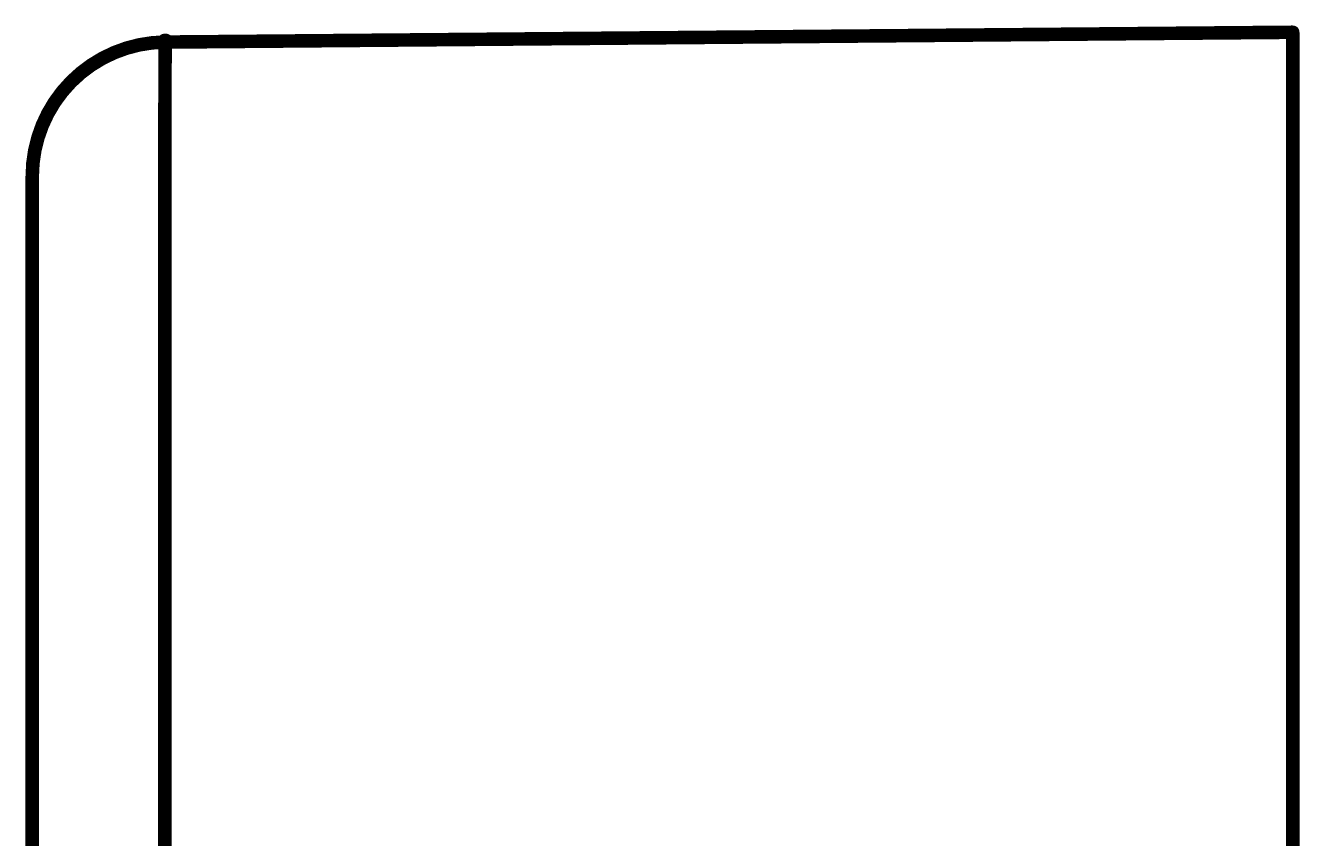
# Model space of a CAD drawing. Extents: x -4.2 to 14.8, y -3.5 to 8.8.
# Drawn here: x 7.0409 to 7.411, y 4.1437 to 4.3798 of the extents above; entities that cross this region are included whole.
import ezdxf

# ---------------------------------------------------------------- set-up
doc = ezdxf.new("R2010")
doc.units = 0
doc.layers.add('2D_LINE_00', color=1, linetype='CONTINUOUS')

# ---------------------------------------------------------------- blocks, each defined once
blk = doc.blocks.new('DRAWING_2912')
at = {"layer": '2D_LINE_00', "const_width": 0.001}
blk.add_lwpolyline([(-0.00197, 0, 1), (0.00197, 0, 1)], format="xyb", close=True, dxfattribs=at)
blk = doc.blocks.new('DRAWING_2913')
at = {"layer": '2D_LINE_00', "const_width": 0.001}
blk.add_lwpolyline([(-0.00197, 0, 1), (0.00197, 0, 1)], format="xyb", close=True, dxfattribs=at)
blk = doc.blocks.new('DRAWING_2914')
at = {"layer": '2D_LINE_00', "const_width": 0.001}
blk.add_lwpolyline([(-0.00197, 0, 1), (0.00197, 0, 1)], format="xyb", close=True, dxfattribs=at)
blk = doc.blocks.new('DRAWING_2915')
at = {"layer": '2D_LINE_00', "const_width": 0.001}
blk.add_lwpolyline([(-0.00197, 0, 1), (0.00197, 0, 1)], format="xyb", close=True, dxfattribs=at)
blk = doc.blocks.new('DRAWING_2916')
at = {"layer": '2D_LINE_00', "const_width": 0.001}
blk.add_lwpolyline([(-0.00197, 0, 1), (0.00197, 0, 1)], format="xyb", close=True, dxfattribs=at)
blk = doc.blocks.new('DRAWING_2917')
at = {"layer": '2D_LINE_00', "const_width": 0.001}
blk.add_lwpolyline([(-0.00197, 0, 1), (0.00197, 0, 1)], format="xyb", close=True, dxfattribs=at)
blk = doc.blocks.new('DRAWING_2918')
at = {"layer": '2D_LINE_00', "const_width": 0.001}
blk.add_lwpolyline([(-0.00197, 0, 1), (0.00197, 0, 1)], format="xyb", close=True, dxfattribs=at)
blk = doc.blocks.new('DRAWING_2919')
at = {"layer": '2D_LINE_00', "const_width": 0.001}
blk.add_lwpolyline([(-0.00197, 0, 1), (0.00197, 0, 1)], format="xyb", close=True, dxfattribs=at)
blk = doc.blocks.new('DRAWING_2920')
at = {"layer": '2D_LINE_00', "const_width": 0.001}
blk.add_lwpolyline([(-0.00197, 0, 1), (0.00197, 0, 1)], format="xyb", close=True, dxfattribs=at)
blk = doc.blocks.new('DRAWING_2921')
at = {"layer": '2D_LINE_00', "const_width": 0.001}
blk.add_lwpolyline([(-0.00197, 0, 1), (0.00197, 0, 1)], format="xyb", close=True, dxfattribs=at)
blk = doc.blocks.new('DRAWING_2922')
at = {"layer": '2D_LINE_00', "const_width": 0.001}
blk.add_lwpolyline([(-0.00197, 0, 1), (0.00197, 0, 1)], format="xyb", close=True, dxfattribs=at)
blk = doc.blocks.new('DRAWING_2923')
at = {"layer": '2D_LINE_00', "const_width": 0.001}
blk.add_lwpolyline([(-0.00197, 0, 1), (0.00197, 0, 1)], format="xyb", close=True, dxfattribs=at)
blk = doc.blocks.new('DRAWING_2924')
at = {"layer": '2D_LINE_00', "const_width": 0.001}
blk.add_lwpolyline([(-0.00197, 0, 1), (0.00197, 0, 1)], format="xyb", close=True, dxfattribs=at)
blk = doc.blocks.new('DRAWING_2925')
at = {"layer": '2D_LINE_00', "const_width": 0.001}
blk.add_lwpolyline([(-0.00197, 0, 1), (0.00197, 0, 1)], format="xyb", close=True, dxfattribs=at)
blk = doc.blocks.new('DRAWING_2926')
at = {"layer": '2D_LINE_00', "const_width": 0.001}
blk.add_lwpolyline([(-0.00197, 0, 1), (0.00197, 0, 1)], format="xyb", close=True, dxfattribs=at)
blk = doc.blocks.new('DRAWING_2932')
at = {"layer": '2D_LINE_00', "const_width": 0.001}
blk.add_lwpolyline([(-0.00197, 0, 1), (0.00197, 0, 1)], format="xyb", close=True, dxfattribs=at)
blk = doc.blocks.new('DRAWING_2933')
at = {"layer": '2D_LINE_00', "const_width": 0.001}
blk.add_lwpolyline([(-0.00197, 0, 1), (0.00197, 0, 1)], format="xyb", close=True, dxfattribs=at)
blk = doc.blocks.new('SMOOTH_0$00394')
at = {"const_width": 0.00197}
blk.add_lwpolyline([(-0.00098, 0, 1), (0.00098, 0, 1)], format="xyb", close=True, dxfattribs=at)
blk = doc.blocks.new('DRAWING_3511')
at = {"layer": '2D_LINE_00', "const_width": 0.00394}
blk.add_lwpolyline([(0, 0, 0.41166), (-0.03863, -0.03898)], format="xyb", dxfattribs=at)
at = {"layer": '2D_LINE_00'}
for p in [(0, 0), (-0.03863, -0.03898)]:
    blk.add_blockref('SMOOTH_0$00394', p, dxfattribs=at)
blk = doc.blocks.new('DRAWING_3543')
at = {"layer": '2D_LINE_00', "const_width": 0.00394}
blk.add_lwpolyline([(0, 0), (0, 0.00001)], dxfattribs=at)
at = {"layer": '2D_LINE_00'}
for p in [(0, 0.00001), (0, 0)]:
    blk.add_blockref('SMOOTH_0$00394', p, dxfattribs=at)
blk = doc.blocks.new('DRAWING_3544')
at = {"layer": '2D_LINE_00', "const_width": 0.00394}
blk.add_lwpolyline([(0, 0), (0, 0.00001)], dxfattribs=at)
at = {"layer": '2D_LINE_00'}
for p in [(0, 0.00001), (0, 0)]:
    blk.add_blockref('SMOOTH_0$00394', p, dxfattribs=at)
blk = doc.blocks.new('DRAWING_3545')
at = {"layer": '2D_LINE_00', "const_width": 0.00394}
blk.add_lwpolyline([(0, 0), (0, 0.00001)], dxfattribs=at)
at = {"layer": '2D_LINE_00'}
for p in [(0, 0.00001), (0, 0)]:
    blk.add_blockref('SMOOTH_0$00394', p, dxfattribs=at)
blk = doc.blocks.new('DRAWING_3546')
at = {"layer": '2D_LINE_00', "const_width": 0.00394}
blk.add_lwpolyline([(0, 0), (0, 0.00001)], dxfattribs=at)
at = {"layer": '2D_LINE_00'}
for p in [(0, 0.00001), (0, 0)]:
    blk.add_blockref('SMOOTH_0$00394', p, dxfattribs=at)
blk = doc.blocks.new('DRAWING_3547')
at = {"layer": '2D_LINE_00', "const_width": 0.00394}
blk.add_lwpolyline([(0, 0), (0, 0.00001)], dxfattribs=at)
at = {"layer": '2D_LINE_00'}
for p in [(0, 0.00001), (0, 0)]:
    blk.add_blockref('SMOOTH_0$00394', p, dxfattribs=at)
blk = doc.blocks.new('DRAWING_3548')
at = {"layer": '2D_LINE_00', "const_width": 0.00394}
blk.add_lwpolyline([(0, 0), (0.00001, 0)], dxfattribs=at)
at = {"layer": '2D_LINE_00'}
for p in [(0, 0), (0.00001, 0)]:
    blk.add_blockref('SMOOTH_0$00394', p, dxfattribs=at)
blk = doc.blocks.new('DRAWING_3549')
at = {"layer": '2D_LINE_00', "const_width": 0.00394}
blk.add_lwpolyline([(0, 0), (0, 0.00001)], dxfattribs=at)
at = {"layer": '2D_LINE_00'}
for p in [(0, 0.00001), (0, 0)]:
    blk.add_blockref('SMOOTH_0$00394', p, dxfattribs=at)
blk = doc.blocks.new('DRAWING_3550')
at = {"layer": '2D_LINE_00', "const_width": 0.00394}
blk.add_lwpolyline([(0, 0), (0, 0.00001)], dxfattribs=at)
at = {"layer": '2D_LINE_00'}
for p in [(0, 0.00001), (0, 0)]:
    blk.add_blockref('SMOOTH_0$00394', p, dxfattribs=at)
blk = doc.blocks.new('DRAWING_3551')
at = {"layer": '2D_LINE_00', "const_width": 0.00394}
blk.add_lwpolyline([(0, 0), (0, 0.00001)], dxfattribs=at)
at = {"layer": '2D_LINE_00'}
for p in [(0, 0.00001), (0, 0)]:
    blk.add_blockref('SMOOTH_0$00394', p, dxfattribs=at)
blk = doc.blocks.new('DRAWING_3552')
at = {"layer": '2D_LINE_00', "const_width": 0.00394}
blk.add_lwpolyline([(0, 0), (0, 0.00001)], dxfattribs=at)
at = {"layer": '2D_LINE_00'}
for p in [(0, 0.00001), (0, 0)]:
    blk.add_blockref('SMOOTH_0$00394', p, dxfattribs=at)
blk = doc.blocks.new('DRAWING_3553')
at = {"layer": '2D_LINE_00', "const_width": 0.00394}
blk.add_lwpolyline([(0, 0), (0, 0.00001)], dxfattribs=at)
at = {"layer": '2D_LINE_00'}
for p in [(0, 0.00001), (0, 0)]:
    blk.add_blockref('SMOOTH_0$00394', p, dxfattribs=at)
blk = doc.blocks.new('DRAWING_3554')
at = {"layer": '2D_LINE_00', "const_width": 0.00394}
blk.add_lwpolyline([(0, 0), (0, 0.00002)], dxfattribs=at)
at = {"layer": '2D_LINE_00'}
for p in [(0, 0.00002), (0, 0)]:
    blk.add_blockref('SMOOTH_0$00394', p, dxfattribs=at)
blk = doc.blocks.new('DRAWING_3555')
at = {"layer": '2D_LINE_00', "const_width": 0.00394}
blk.add_lwpolyline([(0, 0), (0, 0.00001)], dxfattribs=at)
at = {"layer": '2D_LINE_00'}
for p in [(0, 0.00001), (0, 0)]:
    blk.add_blockref('SMOOTH_0$00394', p, dxfattribs=at)
blk = doc.blocks.new('DRAWING_3556')
at = {"layer": '2D_LINE_00', "const_width": 0.00394}
blk.add_lwpolyline([(0, 0), (0, 0.00002)], dxfattribs=at)
at = {"layer": '2D_LINE_00'}
for p in [(0, 0.00002), (0, 0)]:
    blk.add_blockref('SMOOTH_0$00394', p, dxfattribs=at)
blk = doc.blocks.new('DRAWING_3557')
at = {"layer": '2D_LINE_00', "const_width": 0.00394}
blk.add_lwpolyline([(0, 0), (0, 0.00002)], dxfattribs=at)
at = {"layer": '2D_LINE_00'}
for p in [(0, 0.00002), (0, 0)]:
    blk.add_blockref('SMOOTH_0$00394', p, dxfattribs=at)
blk = doc.blocks.new('DRAWING_3558')
at = {"layer": '2D_LINE_00', "const_width": 0.00394}
blk.add_lwpolyline([(0, 0), (0, 0.00001)], dxfattribs=at)
at = {"layer": '2D_LINE_00'}
for p in [(0, 0.00001), (0, 0)]:
    blk.add_blockref('SMOOTH_0$00394', p, dxfattribs=at)
blk = doc.blocks.new('DRAWING_3559')
at = {"layer": '2D_LINE_00', "const_width": 0.00394}
blk.add_lwpolyline([(0, 0), (0, 0.00002)], dxfattribs=at)
at = {"layer": '2D_LINE_00'}
for p in [(0, 0.00002), (0, 0)]:
    blk.add_blockref('SMOOTH_0$00394', p, dxfattribs=at)
blk = doc.blocks.new('DRAWING_3560')
at = {"layer": '2D_LINE_00', "const_width": 0.00394}
blk.add_lwpolyline([(0, 0), (0, 0.00002)], dxfattribs=at)
at = {"layer": '2D_LINE_00'}
for p in [(0, 0.00002), (0, 0)]:
    blk.add_blockref('SMOOTH_0$00394', p, dxfattribs=at)
blk = doc.blocks.new('DRAWING_3561')
at = {"layer": '2D_LINE_00', "const_width": 0.00394}
blk.add_lwpolyline([(0, 0), (0, 0.00002)], dxfattribs=at)
at = {"layer": '2D_LINE_00'}
for p in [(0, 0.00002), (0, 0)]:
    blk.add_blockref('SMOOTH_0$00394', p, dxfattribs=at)
blk = doc.blocks.new('DRAWING_3562')
at = {"layer": '2D_LINE_00', "const_width": 0.00394}
blk.add_lwpolyline([(0, 0), (0, 0.00002)], dxfattribs=at)
at = {"layer": '2D_LINE_00'}
for p in [(0, 0.00002), (0, 0)]:
    blk.add_blockref('SMOOTH_0$00394', p, dxfattribs=at)
blk = doc.blocks.new('DRAWING_3563')
at = {"layer": '2D_LINE_00', "const_width": 0.00394}
blk.add_lwpolyline([(0, 0), (0, 0.00002)], dxfattribs=at)
at = {"layer": '2D_LINE_00'}
for p in [(0, 0.00002), (0, 0)]:
    blk.add_blockref('SMOOTH_0$00394', p, dxfattribs=at)
blk = doc.blocks.new('DRAWING_3564')
at = {"layer": '2D_LINE_00', "const_width": 0.00394}
blk.add_lwpolyline([(0, 0), (0, 0.00003)], dxfattribs=at)
at = {"layer": '2D_LINE_00'}
for p in [(0, 0.00003), (0, 0)]:
    blk.add_blockref('SMOOTH_0$00394', p, dxfattribs=at)
blk = doc.blocks.new('DRAWING_3565')
at = {"layer": '2D_LINE_00', "const_width": 0.00394}
blk.add_lwpolyline([(0, 0), (0, 0.00002)], dxfattribs=at)
at = {"layer": '2D_LINE_00'}
for p in [(0, 0.00002), (0, 0)]:
    blk.add_blockref('SMOOTH_0$00394', p, dxfattribs=at)
blk = doc.blocks.new('DRAWING_3566')
at = {"layer": '2D_LINE_00', "const_width": 0.00394}
blk.add_lwpolyline([(0, 0), (0, 0.00002)], dxfattribs=at)
at = {"layer": '2D_LINE_00'}
for p in [(0, 0.00002), (0, 0)]:
    blk.add_blockref('SMOOTH_0$00394', p, dxfattribs=at)
blk = doc.blocks.new('DRAWING_3567')
at = {"layer": '2D_LINE_00', "const_width": 0.00394}
blk.add_lwpolyline([(0, 0), (0, 0.00004)], dxfattribs=at)
at = {"layer": '2D_LINE_00'}
for p in [(0, 0.00004), (0, 0)]:
    blk.add_blockref('SMOOTH_0$00394', p, dxfattribs=at)
blk = doc.blocks.new('DRAWING_3568')
at = {"layer": '2D_LINE_00', "const_width": 0.00394}
blk.add_lwpolyline([(0, 0), (0, 0.00004)], dxfattribs=at)
at = {"layer": '2D_LINE_00'}
for p in [(0, 0.00004), (0, 0)]:
    blk.add_blockref('SMOOTH_0$00394', p, dxfattribs=at)
blk = doc.blocks.new('DRAWING_3569')
at = {"layer": '2D_LINE_00', "const_width": 0.00394}
blk.add_lwpolyline([(0, 0), (0.00001, 0.00004)], dxfattribs=at)
at = {"layer": '2D_LINE_00'}
for p in [(0, 0), (0.00001, 0.00004)]:
    blk.add_blockref('SMOOTH_0$00394', p, dxfattribs=at)
blk = doc.blocks.new('DRAWING_3570')
at = {"layer": '2D_LINE_00', "const_width": 0.00394}
blk.add_lwpolyline([(0, 0), (0, 0.00005)], dxfattribs=at)
at = {"layer": '2D_LINE_00'}
for p in [(0, 0.00005), (0, 0)]:
    blk.add_blockref('SMOOTH_0$00394', p, dxfattribs=at)
blk = doc.blocks.new('DRAWING_3571')
at = {"layer": '2D_LINE_00', "const_width": 0.00394}
blk.add_lwpolyline([(0, 0), (0, 0.00005)], dxfattribs=at)
at = {"layer": '2D_LINE_00'}
for p in [(0, 0.00005), (0, 0)]:
    blk.add_blockref('SMOOTH_0$00394', p, dxfattribs=at)
blk = doc.blocks.new('DRAWING_3572')
at = {"layer": '2D_LINE_00', "const_width": 0.00394}
blk.add_lwpolyline([(0, 0), (0, 0.00005)], dxfattribs=at)
at = {"layer": '2D_LINE_00'}
for p in [(0, 0.00005), (0, 0)]:
    blk.add_blockref('SMOOTH_0$00394', p, dxfattribs=at)
blk = doc.blocks.new('DRAWING_3573')
at = {"layer": '2D_LINE_00', "const_width": 0.00394}
blk.add_lwpolyline([(0, 0), (0, 0.00005)], dxfattribs=at)
at = {"layer": '2D_LINE_00'}
for p in [(0, 0.00005), (0, 0)]:
    blk.add_blockref('SMOOTH_0$00394', p, dxfattribs=at)
blk = doc.blocks.new('DRAWING_3574')
at = {"layer": '2D_LINE_00', "const_width": 0.00394}
blk.add_lwpolyline([(0, 0), (0, 0.00005)], dxfattribs=at)
at = {"layer": '2D_LINE_00'}
for p in [(0, 0.00005), (0, 0)]:
    blk.add_blockref('SMOOTH_0$00394', p, dxfattribs=at)
blk = doc.blocks.new('DRAWING_3575')
at = {"layer": '2D_LINE_00', "const_width": 0.00394}
blk.add_lwpolyline([(0, 0), (0, 0.00005)], dxfattribs=at)
at = {"layer": '2D_LINE_00'}
for p in [(0, 0.00005), (0, 0)]:
    blk.add_blockref('SMOOTH_0$00394', p, dxfattribs=at)
blk = doc.blocks.new('DRAWING_3576')
at = {"layer": '2D_LINE_00', "const_width": 0.00394}
blk.add_lwpolyline([(0, 0), (0, 0.00006)], dxfattribs=at)
at = {"layer": '2D_LINE_00'}
for p in [(0, 0.00006), (0, 0)]:
    blk.add_blockref('SMOOTH_0$00394', p, dxfattribs=at)
blk = doc.blocks.new('DRAWING_3577')
at = {"layer": '2D_LINE_00', "const_width": 0.00394}
blk.add_lwpolyline([(0, 0), (0, 0.00008)], dxfattribs=at)
at = {"layer": '2D_LINE_00'}
for p in [(0, 0.00008), (0, 0)]:
    blk.add_blockref('SMOOTH_0$00394', p, dxfattribs=at)
blk = doc.blocks.new('DRAWING_3578')
at = {"layer": '2D_LINE_00', "const_width": 0.00394}
blk.add_lwpolyline([(0, 0), (0, 0.00008)], dxfattribs=at)
at = {"layer": '2D_LINE_00'}
for p in [(0, 0.00008), (0, 0)]:
    blk.add_blockref('SMOOTH_0$00394', p, dxfattribs=at)
blk = doc.blocks.new('DRAWING_3579')
at = {"layer": '2D_LINE_00', "const_width": 0.00394}
blk.add_lwpolyline([(0, 0), (0, 0.00009)], dxfattribs=at)
at = {"layer": '2D_LINE_00'}
for p in [(0, 0.00009), (0, 0)]:
    blk.add_blockref('SMOOTH_0$00394', p, dxfattribs=at)
blk = doc.blocks.new('DRAWING_3580')
at = {"layer": '2D_LINE_00', "const_width": 0.00394}
blk.add_lwpolyline([(0, 0), (0, 0.00008)], dxfattribs=at)
at = {"layer": '2D_LINE_00'}
for p in [(0, 0.00008), (0, 0)]:
    blk.add_blockref('SMOOTH_0$00394', p, dxfattribs=at)
blk = doc.blocks.new('DRAWING_3581')
at = {"layer": '2D_LINE_00', "const_width": 0.00394}
blk.add_lwpolyline([(0, 0), (0.00001, 0.0001)], dxfattribs=at)
at = {"layer": '2D_LINE_00'}
for p in [(0, 0), (0.00001, 0.0001)]:
    blk.add_blockref('SMOOTH_0$00394', p, dxfattribs=at)
blk = doc.blocks.new('DRAWING_3582')
at = {"layer": '2D_LINE_00', "const_width": 0.00394}
blk.add_lwpolyline([(0, 0), (0, 0.0001)], dxfattribs=at)
at = {"layer": '2D_LINE_00'}
for p in [(0, 0.0001), (0, 0)]:
    blk.add_blockref('SMOOTH_0$00394', p, dxfattribs=at)
blk = doc.blocks.new('DRAWING_3583')
at = {"layer": '2D_LINE_00', "const_width": 0.00394}
blk.add_lwpolyline([(0, 0), (0, 0.00009)], dxfattribs=at)
at = {"layer": '2D_LINE_00'}
for p in [(0, 0.00009), (0, 0)]:
    blk.add_blockref('SMOOTH_0$00394', p, dxfattribs=at)
blk = doc.blocks.new('DRAWING_3584')
at = {"layer": '2D_LINE_00', "const_width": 0.00394}
blk.add_lwpolyline([(0, 0), (0, 0.00014)], dxfattribs=at)
at = {"layer": '2D_LINE_00'}
for p in [(0, 0.00014), (0, 0)]:
    blk.add_blockref('SMOOTH_0$00394', p, dxfattribs=at)
blk = doc.blocks.new('DRAWING_3585')
at = {"layer": '2D_LINE_00', "const_width": 0.00394}
blk.add_lwpolyline([(0, 0), (0, 0.00013)], dxfattribs=at)
at = {"layer": '2D_LINE_00'}
for p in [(0, 0.00013), (0, 0)]:
    blk.add_blockref('SMOOTH_0$00394', p, dxfattribs=at)
blk = doc.blocks.new('DRAWING_3586')
at = {"layer": '2D_LINE_00', "const_width": 0.00394}
blk.add_lwpolyline([(0, 0), (0, 0.00014)], dxfattribs=at)
at = {"layer": '2D_LINE_00'}
for p in [(0, 0.00014), (0, 0)]:
    blk.add_blockref('SMOOTH_0$00394', p, dxfattribs=at)
blk = doc.blocks.new('DRAWING_3587')
at = {"layer": '2D_LINE_00', "const_width": 0.00394}
blk.add_lwpolyline([(0, 0), (0, 0.00015)], dxfattribs=at)
at = {"layer": '2D_LINE_00'}
for p in [(0, 0.00015), (0, 0)]:
    blk.add_blockref('SMOOTH_0$00394', p, dxfattribs=at)
blk = doc.blocks.new('DRAWING_3588')
at = {"layer": '2D_LINE_00', "const_width": 0.00394}
blk.add_lwpolyline([(0, 0), (0, 0.00015)], dxfattribs=at)
at = {"layer": '2D_LINE_00'}
for p in [(0, 0.00015), (0, 0)]:
    blk.add_blockref('SMOOTH_0$00394', p, dxfattribs=at)
blk = doc.blocks.new('DRAWING_3589')
at = {"layer": '2D_LINE_00', "const_width": 0.00394}
blk.add_lwpolyline([(0, 0), (0, 0.00016)], dxfattribs=at)
at = {"layer": '2D_LINE_00'}
for p in [(0, 0.00016), (0, 0)]:
    blk.add_blockref('SMOOTH_0$00394', p, dxfattribs=at)
blk = doc.blocks.new('DRAWING_3590')
at = {"layer": '2D_LINE_00', "const_width": 0.00394}
blk.add_lwpolyline([(0, 0), (0.00001, 0.00019)], dxfattribs=at)
at = {"layer": '2D_LINE_00'}
for p in [(0, 0), (0.00001, 0.00019)]:
    blk.add_blockref('SMOOTH_0$00394', p, dxfattribs=at)
blk = doc.blocks.new('DRAWING_3591')
at = {"layer": '2D_LINE_00', "const_width": 0.00394}
blk.add_lwpolyline([(0, 0), (0, 0.00021)], dxfattribs=at)
at = {"layer": '2D_LINE_00'}
for p in [(0, 0.00021), (0, 0)]:
    blk.add_blockref('SMOOTH_0$00394', p, dxfattribs=at)
blk = doc.blocks.new('DRAWING_3592')
at = {"layer": '2D_LINE_00', "const_width": 0.00394}
blk.add_lwpolyline([(0, 0), (0, 0.00021)], dxfattribs=at)
at = {"layer": '2D_LINE_00'}
for p in [(0, 0.00021), (0, 0)]:
    blk.add_blockref('SMOOTH_0$00394', p, dxfattribs=at)
blk = doc.blocks.new('DRAWING_3593')
at = {"layer": '2D_LINE_00', "const_width": 0.00394}
blk.add_lwpolyline([(0, 0), (0, 0.00022)], dxfattribs=at)
at = {"layer": '2D_LINE_00'}
for p in [(0, 0.00022), (0, 0)]:
    blk.add_blockref('SMOOTH_0$00394', p, dxfattribs=at)
blk = doc.blocks.new('DRAWING_3594')
at = {"layer": '2D_LINE_00', "const_width": 0.00394}
blk.add_lwpolyline([(0, 0), (0, 0.00027)], dxfattribs=at)
at = {"layer": '2D_LINE_00'}
for p in [(0, 0.00027), (0, 0)]:
    blk.add_blockref('SMOOTH_0$00394', p, dxfattribs=at)
blk = doc.blocks.new('DRAWING_3595')
at = {"layer": '2D_LINE_00', "const_width": 0.00394}
blk.add_lwpolyline([(0, 0), (0, 0.00028)], dxfattribs=at)
at = {"layer": '2D_LINE_00'}
for p in [(0, 0.00028), (0, 0)]:
    blk.add_blockref('SMOOTH_0$00394', p, dxfattribs=at)
blk = doc.blocks.new('DRAWING_3596')
at = {"layer": '2D_LINE_00', "const_width": 0.00394}
blk.add_lwpolyline([(0, 0), (0.00001, 0.00029)], dxfattribs=at)
at = {"layer": '2D_LINE_00'}
for p in [(0, 0), (0.00001, 0.00029)]:
    blk.add_blockref('SMOOTH_0$00394', p, dxfattribs=at)
blk = doc.blocks.new('DRAWING_3597')
at = {"layer": '2D_LINE_00', "const_width": 0.00394}
blk.add_lwpolyline([(0, 0), (0, 0.0003)], dxfattribs=at)
at = {"layer": '2D_LINE_00'}
for p in [(0, 0.0003), (0, 0)]:
    blk.add_blockref('SMOOTH_0$00394', p, dxfattribs=at)
blk = doc.blocks.new('DRAWING_3598')
at = {"layer": '2D_LINE_00', "const_width": 0.00394}
blk.add_lwpolyline([(0, 0), (0, 0.00035)], dxfattribs=at)
at = {"layer": '2D_LINE_00'}
for p in [(0, 0.00035), (0, 0)]:
    blk.add_blockref('SMOOTH_0$00394', p, dxfattribs=at)
blk = doc.blocks.new('DRAWING_3599')
at = {"layer": '2D_LINE_00', "const_width": 0.00394}
blk.add_lwpolyline([(0, 0), (0, 0.00037)], dxfattribs=at)
at = {"layer": '2D_LINE_00'}
for p in [(0, 0.00037), (0, 0)]:
    blk.add_blockref('SMOOTH_0$00394', p, dxfattribs=at)
blk = doc.blocks.new('DRAWING_3600')
at = {"layer": '2D_LINE_00', "const_width": 0.00394}
blk.add_lwpolyline([(0, 0), (0, 0.00039)], dxfattribs=at)
at = {"layer": '2D_LINE_00'}
for p in [(0, 0.00039), (0, 0)]:
    blk.add_blockref('SMOOTH_0$00394', p, dxfattribs=at)
blk = doc.blocks.new('DRAWING_3601')
at = {"layer": '2D_LINE_00', "const_width": 0.00394}
blk.add_lwpolyline([(0, 0), (0, 0.0004)], dxfattribs=at)
at = {"layer": '2D_LINE_00'}
for p in [(0, 0.0004), (0, 0)]:
    blk.add_blockref('SMOOTH_0$00394', p, dxfattribs=at)
blk = doc.blocks.new('DRAWING_3602')
at = {"layer": '2D_LINE_00', "const_width": 0.00394}
blk.add_lwpolyline([(0, 0), (0.00001, 0.00046)], dxfattribs=at)
at = {"layer": '2D_LINE_00'}
for p in [(0, 0), (0.00001, 0.00046)]:
    blk.add_blockref('SMOOTH_0$00394', p, dxfattribs=at)
blk = doc.blocks.new('DRAWING_3603')
at = {"layer": '2D_LINE_00', "const_width": 0.00394}
blk.add_lwpolyline([(0, 0), (0, 0.00049)], dxfattribs=at)
at = {"layer": '2D_LINE_00'}
for p in [(0, 0.00049), (0, 0)]:
    blk.add_blockref('SMOOTH_0$00394', p, dxfattribs=at)
blk = doc.blocks.new('DRAWING_3604')
at = {"layer": '2D_LINE_00', "const_width": 0.00394}
blk.add_lwpolyline([(0, 0), (0, 0.00056)], dxfattribs=at)
at = {"layer": '2D_LINE_00'}
for p in [(0, 0.00056), (0, 0)]:
    blk.add_blockref('SMOOTH_0$00394', p, dxfattribs=at)
blk = doc.blocks.new('DRAWING_3605')
at = {"layer": '2D_LINE_00', "const_width": 0.00394}
blk.add_lwpolyline([(0, 0), (0, 0.00058)], dxfattribs=at)
at = {"layer": '2D_LINE_00'}
for p in [(0, 0.00058), (0, 0)]:
    blk.add_blockref('SMOOTH_0$00394', p, dxfattribs=at)
blk = doc.blocks.new('DRAWING_3606')
at = {"layer": '2D_LINE_00', "const_width": 0.00394}
blk.add_lwpolyline([(0, 0), (0, 0.0006)], dxfattribs=at)
at = {"layer": '2D_LINE_00'}
for p in [(0, 0.0006), (0, 0)]:
    blk.add_blockref('SMOOTH_0$00394', p, dxfattribs=at)
blk = doc.blocks.new('DRAWING_3607')
at = {"layer": '2D_LINE_00', "const_width": 0.00394}
blk.add_lwpolyline([(0, 0), (0.00001, 0.00069)], dxfattribs=at)
at = {"layer": '2D_LINE_00'}
for p in [(0, 0), (0.00001, 0.00069)]:
    blk.add_blockref('SMOOTH_0$00394', p, dxfattribs=at)
blk = doc.blocks.new('DRAWING_3608')
at = {"layer": '2D_LINE_00', "const_width": 0.00394}
blk.add_lwpolyline([(0, 0), (0, 0.00071)], dxfattribs=at)
at = {"layer": '2D_LINE_00'}
for p in [(0, 0.00071), (0, 0)]:
    blk.add_blockref('SMOOTH_0$00394', p, dxfattribs=at)
blk = doc.blocks.new('DRAWING_3609')
at = {"layer": '2D_LINE_00', "const_width": 0.00394}
blk.add_lwpolyline([(0, 0), (0, 0.00074)], dxfattribs=at)
at = {"layer": '2D_LINE_00'}
for p in [(0, 0.00074), (0, 0)]:
    blk.add_blockref('SMOOTH_0$00394', p, dxfattribs=at)
blk = doc.blocks.new('DRAWING_3610')
at = {"layer": '2D_LINE_00', "const_width": 0.00394}
blk.add_lwpolyline([(0, 0), (0, 0.00084)], dxfattribs=at)
at = {"layer": '2D_LINE_00'}
for p in [(0, 0.00084), (0, 0)]:
    blk.add_blockref('SMOOTH_0$00394', p, dxfattribs=at)
blk = doc.blocks.new('DRAWING_3611')
at = {"layer": '2D_LINE_00', "const_width": 0.00394}
blk.add_lwpolyline([(0, 0), (0, 0.00086)], dxfattribs=at)
at = {"layer": '2D_LINE_00'}
for p in [(0, 0.00086), (0, 0)]:
    blk.add_blockref('SMOOTH_0$00394', p, dxfattribs=at)
blk = doc.blocks.new('DRAWING_3612')
at = {"layer": '2D_LINE_00', "const_width": 0.00394}
blk.add_lwpolyline([(0, 0), (0.00001, 0.00098)], dxfattribs=at)
at = {"layer": '2D_LINE_00'}
for p in [(0, 0), (0.00001, 0.00098)]:
    blk.add_blockref('SMOOTH_0$00394', p, dxfattribs=at)
blk = doc.blocks.new('DRAWING_3613')
at = {"layer": '2D_LINE_00', "const_width": 0.00394}
blk.add_lwpolyline([(0, 0), (0, 0.00101)], dxfattribs=at)
at = {"layer": '2D_LINE_00'}
for p in [(0, 0.00101), (0, 0)]:
    blk.add_blockref('SMOOTH_0$00394', p, dxfattribs=at)
blk = doc.blocks.new('DRAWING_3614')
at = {"layer": '2D_LINE_00', "const_width": 0.00394}
blk.add_lwpolyline([(0, 0), (0, 0.00113)], dxfattribs=at)
at = {"layer": '2D_LINE_00'}
for p in [(0, 0.00113), (0, 0)]:
    blk.add_blockref('SMOOTH_0$00394', p, dxfattribs=at)
blk = doc.blocks.new('DRAWING_3615')
at = {"layer": '2D_LINE_00', "const_width": 0.00394}
blk.add_lwpolyline([(0, 0), (0, 0.00117)], dxfattribs=at)
at = {"layer": '2D_LINE_00'}
for p in [(0, 0.00117), (0, 0)]:
    blk.add_blockref('SMOOTH_0$00394', p, dxfattribs=at)
blk = doc.blocks.new('DRAWING_3616')
at = {"layer": '2D_LINE_00', "const_width": 0.00394}
blk.add_lwpolyline([(0, 0), (0.00001, 0.0013)], dxfattribs=at)
at = {"layer": '2D_LINE_00'}
for p in [(0, 0), (0.00001, 0.0013)]:
    blk.add_blockref('SMOOTH_0$00394', p, dxfattribs=at)
blk = doc.blocks.new('DRAWING_3617')
at = {"layer": '2D_LINE_00', "const_width": 0.00394}
blk.add_lwpolyline([(0, 0), (0, 0.00135)], dxfattribs=at)
at = {"layer": '2D_LINE_00'}
for p in [(0, 0.00135), (0, 0)]:
    blk.add_blockref('SMOOTH_0$00394', p, dxfattribs=at)
blk = doc.blocks.new('DRAWING_3618')
at = {"layer": '2D_LINE_00', "const_width": 0.00394}
blk.add_lwpolyline([(0, 0), (0, 0.00149)], dxfattribs=at)
at = {"layer": '2D_LINE_00'}
for p in [(0, 0.00149), (0, 0)]:
    blk.add_blockref('SMOOTH_0$00394', p, dxfattribs=at)
blk = doc.blocks.new('DRAWING_3619')
at = {"layer": '2D_LINE_00', "const_width": 0.00394}
blk.add_lwpolyline([(0, 0), (0.00001, 0.00165)], dxfattribs=at)
at = {"layer": '2D_LINE_00'}
for p in [(0, 0), (0.00001, 0.00165)]:
    blk.add_blockref('SMOOTH_0$00394', p, dxfattribs=at)
blk = doc.blocks.new('DRAWING_3620')
at = {"layer": '2D_LINE_00', "const_width": 0.00394}
blk.add_lwpolyline([(0, 0), (0, 0.0017)], dxfattribs=at)
at = {"layer": '2D_LINE_00'}
for p in [(0, 0.0017), (0, 0)]:
    blk.add_blockref('SMOOTH_0$00394', p, dxfattribs=at)
blk = doc.blocks.new('DRAWING_3621')
at = {"layer": '2D_LINE_00', "const_width": 0.00394}
blk.add_lwpolyline([(0, 0), (0, 0.00187)], dxfattribs=at)
at = {"layer": '2D_LINE_00'}
for p in [(0, 0.00187), (0, 0)]:
    blk.add_blockref('SMOOTH_0$00394', p, dxfattribs=at)
blk = doc.blocks.new('DRAWING_3622')
at = {"layer": '2D_LINE_00', "const_width": 0.00394}
blk.add_lwpolyline([(0, 0), (0, 0.00205)], dxfattribs=at)
at = {"layer": '2D_LINE_00'}
for p in [(0, 0.00205), (0, 0)]:
    blk.add_blockref('SMOOTH_0$00394', p, dxfattribs=at)
blk = doc.blocks.new('DRAWING_3623')
at = {"layer": '2D_LINE_00', "const_width": 0.00394}
blk.add_lwpolyline([(0, 0), (0.00001, 0.00224)], dxfattribs=at)
at = {"layer": '2D_LINE_00'}
for p in [(0.00001, 0.00224), (0, 0)]:
    blk.add_blockref('SMOOTH_0$00394', p, dxfattribs=at)
blk = doc.blocks.new('DRAWING_3624')
at = {"layer": '2D_LINE_00', "const_width": 0.00394}
blk.add_lwpolyline([(0, 0), (0, 0.00232)], dxfattribs=at)
at = {"layer": '2D_LINE_00'}
for p in [(0, 0.00232), (0, 0)]:
    blk.add_blockref('SMOOTH_0$00394', p, dxfattribs=at)
blk = doc.blocks.new('DRAWING_3625')
at = {"layer": '2D_LINE_00', "const_width": 0.00394}
blk.add_lwpolyline([(0, 0), (0, 0.00253)], dxfattribs=at)
at = {"layer": '2D_LINE_00'}
for p in [(0, 0.00253), (0, 0)]:
    blk.add_blockref('SMOOTH_0$00394', p, dxfattribs=at)
blk = doc.blocks.new('DRAWING_3626')
at = {"layer": '2D_LINE_00', "const_width": 0.00394}
blk.add_lwpolyline([(0, 0), (0, 0.00274)], dxfattribs=at)
at = {"layer": '2D_LINE_00'}
for p in [(0, 0.00274), (0, 0)]:
    blk.add_blockref('SMOOTH_0$00394', p, dxfattribs=at)
blk = doc.blocks.new('DRAWING_3627')
at = {"layer": '2D_LINE_00', "const_width": 0.00394}
blk.add_lwpolyline([(0, 0), (0.00001, 0.00296)], dxfattribs=at)
at = {"layer": '2D_LINE_00'}
for p in [(0.00001, 0.00296), (0, 0)]:
    blk.add_blockref('SMOOTH_0$00394', p, dxfattribs=at)
blk = doc.blocks.new('DRAWING_3628')
at = {"layer": '2D_LINE_00', "const_width": 0.00394}
blk.add_lwpolyline([(0, 0), (0, 0.00321)], dxfattribs=at)
at = {"layer": '2D_LINE_00'}
for p in [(0, 0.00321), (0, 0)]:
    blk.add_blockref('SMOOTH_0$00394', p, dxfattribs=at)
blk = doc.blocks.new('DRAWING_3629')
at = {"layer": '2D_LINE_00', "const_width": 0.00394}
blk.add_lwpolyline([(0, 0), (0, 0.00346)], dxfattribs=at)
at = {"layer": '2D_LINE_00'}
for p in [(0, 0.00346), (0, 0)]:
    blk.add_blockref('SMOOTH_0$00394', p, dxfattribs=at)
blk = doc.blocks.new('DRAWING_3630')
at = {"layer": '2D_LINE_00', "const_width": 0.00394}
blk.add_lwpolyline([(0, 0), (0, 0.00387)], dxfattribs=at)
at = {"layer": '2D_LINE_00'}
for p in [(0, 0.00387), (0, 0)]:
    blk.add_blockref('SMOOTH_0$00394', p, dxfattribs=at)
blk = doc.blocks.new('DRAWING_3631')
at = {"layer": '2D_LINE_00', "const_width": 0.00394}
blk.add_lwpolyline([(0, 0), (0.00001, 0.00415)], dxfattribs=at)
at = {"layer": '2D_LINE_00'}
for p in [(0.00001, 0.00415), (0, 0)]:
    blk.add_blockref('SMOOTH_0$00394', p, dxfattribs=at)
blk = doc.blocks.new('DRAWING_3632')
at = {"layer": '2D_LINE_00', "const_width": 0.00394}
blk.add_lwpolyline([(0, 0), (0, 0.00446)], dxfattribs=at)
at = {"layer": '2D_LINE_00'}
for p in [(0, 0.00446), (0, 0)]:
    blk.add_blockref('SMOOTH_0$00394', p, dxfattribs=at)
blk = doc.blocks.new('DRAWING_3633')
at = {"layer": '2D_LINE_00', "const_width": 0.00394}
blk.add_lwpolyline([(0, 0), (0, 0.00494)], dxfattribs=at)
at = {"layer": '2D_LINE_00'}
for p in [(0, 0.00494), (0, 0)]:
    blk.add_blockref('SMOOTH_0$00394', p, dxfattribs=at)
blk = doc.blocks.new('DRAWING_3634')
at = {"layer": '2D_LINE_00', "const_width": 0.00394}
blk.add_lwpolyline([(0, 0), (0, 0.00529)], dxfattribs=at)
at = {"layer": '2D_LINE_00'}
for p in [(0, 0.00529), (0, 0)]:
    blk.add_blockref('SMOOTH_0$00394', p, dxfattribs=at)
blk = doc.blocks.new('DRAWING_3635')
at = {"layer": '2D_LINE_00', "const_width": 0.00394}
blk.add_lwpolyline([(0, 0), (0.00001, 0.00581)], dxfattribs=at)
at = {"layer": '2D_LINE_00'}
for p in [(0.00001, 0.00581), (0, 0)]:
    blk.add_blockref('SMOOTH_0$00394', p, dxfattribs=at)
blk = doc.blocks.new('DRAWING_3636')
at = {"layer": '2D_LINE_00', "const_width": 0.00394}
blk.add_lwpolyline([(0, 0), (0, 0.00638)], dxfattribs=at)
at = {"layer": '2D_LINE_00'}
for p in [(0, 0.00638), (0, 0)]:
    blk.add_blockref('SMOOTH_0$00394', p, dxfattribs=at)
blk = doc.blocks.new('DRAWING_3637')
at = {"layer": '2D_LINE_00', "const_width": 0.00394}
blk.add_lwpolyline([(0, 0), (0, 0.00699)], dxfattribs=at)
at = {"layer": '2D_LINE_00'}
for p in [(0, 0.00699), (0, 0)]:
    blk.add_blockref('SMOOTH_0$00394', p, dxfattribs=at)
blk = doc.blocks.new('DRAWING_3638')
at = {"layer": '2D_LINE_00', "const_width": 0.00394}
blk.add_lwpolyline([(0, 0), (0, 0.00781)], dxfattribs=at)
at = {"layer": '2D_LINE_00'}
for p in [(0, 0.00781), (0, 0)]:
    blk.add_blockref('SMOOTH_0$00394', p, dxfattribs=at)
blk = doc.blocks.new('DRAWING_3639')
at = {"layer": '2D_LINE_00', "const_width": 0.00394}
blk.add_lwpolyline([(0, 0), (0, 0.00849)], dxfattribs=at)
at = {"layer": '2D_LINE_00'}
for p in [(0, 0.00849), (0, 0)]:
    blk.add_blockref('SMOOTH_0$00394', p, dxfattribs=at)
blk = doc.blocks.new('DRAWING_3640')
at = {"layer": '2D_LINE_00', "const_width": 0.00394}
blk.add_lwpolyline([(0, 0), (0, -0.01005), (0, -0.0211), (0, -0.03366), (0.00001, -0.04806), (0.00001, -0.06467), (0.00002, -0.08212), (0.00003, -0.10369), (0.00004, -0.13046), (0.00007, -0.17599), (0.00013, -0.24074), (0.00013, -0.24187), (0.00013, -0.24301), (0.00013, -0.24415), (0.00013, -0.24501), (0.00013, -0.24586), (0.00013, -0.24671), (0.00013, -0.24728), (0.00013, -0.24785), (0.00013, -0.24842), (0.00013, -0.24899), (0.00013, -0.24956), (0.00013, -0.24984), (0.00013, -0.25013), (0.00014, -0.25041), (0.00014, -0.25127), (0.00014, -0.25184), (0.00014, -0.2524), (0.00014, -0.25297), (0.00014, -0.25354), (0.00014, -0.25383), (0.00014, -0.25411), (0.00014, -0.2544), (0.00014, -0.25468), (0.00014, -0.25497), (0.00014, -0.25525), (0.00014, -0.25554), (0.00014, -0.25582), (0.00014, -0.25611)], dxfattribs=at)
at = {"layer": '2D_LINE_00'}
for p in [(0, 0), (0, -0.01005)]:
    blk.add_blockref('SMOOTH_0$00394', p, dxfattribs=at)
blk = doc.blocks.new('DRAWING_3684')
at = {"layer": '2D_LINE_00', "const_width": 0.00394}
blk.add_lwpolyline([(0, 0), (0, 0.32322)], dxfattribs=at)
at = {"layer": '2D_LINE_00'}
for p in [(0, 0.32322), (0, 0)]:
    blk.add_blockref('SMOOTH_0$00394', p, dxfattribs=at)
blk = doc.blocks.new('DRAWING_3692')
at = {"layer": '2D_LINE_00', "const_width": 0.00394}
blk.add_lwpolyline([(0, 0), (0, 0.36219)], dxfattribs=at)
at = {"layer": '2D_LINE_00'}
for p in [(0, 0.36219), (0, 0)]:
    blk.add_blockref('SMOOTH_0$00394', p, dxfattribs=at)
blk = doc.blocks.new('DRAWING_3696')
at = {"layer": '2D_LINE_00', "const_width": 0.00394}
blk.add_lwpolyline([(0, 0), (0.32751, 0.00285)], dxfattribs=at)
at = {"layer": '2D_LINE_00'}
for p in [(0.32751, 0.00285), (0, 0)]:
    blk.add_blockref('SMOOTH_0$00394', p, dxfattribs=at)

msp = doc.modelspace()

# ---------------------------------------------------------------- block references
for name, p in [('DRAWING_3696', (7.08147, 4.37498)), ('DRAWING_3692', (7.40898, 4.01564)), ('DRAWING_3511', (7.08147, 4.37498)), ('DRAWING_2924', (7.08146, 4.37492)), ('DRAWING_2925', (7.08146, 4.37491)), ('DRAWING_2926', (7.08146, 4.3749)), ('DRAWING_2912', (7.08147, 4.37498)), ('DRAWING_2932', (7.08147, 4.37498)), ('DRAWING_2933', (7.08147, 4.37498)), ('DRAWING_2913', (7.08147, 4.37497)), ('DRAWING_2914', (7.08147, 4.37497)), ('DRAWING_2915', (7.08147, 4.37497)), ('DRAWING_2916', (7.08147, 4.37497)), ('DRAWING_2917', (7.08147, 4.37497)), ('DRAWING_2918', (7.08147, 4.37496)), ('DRAWING_2919', (7.08147, 4.37496)), ('DRAWING_2920', (7.08147, 4.37496)), ('DRAWING_2921', (7.08147, 4.37495)), ('DRAWING_2922', (7.08147, 4.37494)), ('DRAWING_2923', (7.08147, 4.37494)), ('DRAWING_3590', (7.08143, 4.37247)), ('DRAWING_3591', (7.08143, 4.37226)), ('DRAWING_3581', (7.08144, 4.37372)), ('DRAWING_3582', (7.08144, 4.37362)), ('DRAWING_3583', (7.08144, 4.37353)), ('DRAWING_3584', (7.08144, 4.37339)), ('DRAWING_3585', (7.08144, 4.37326)), ('DRAWING_3586', (7.08144, 4.37312)), ('DRAWING_3587', (7.08144, 4.37297)), ('DRAWING_3588', (7.08144, 4.37282)), ('DRAWING_3589', (7.08144, 4.37266)), ('DRAWING_3569', (7.08145, 4.37451)), ('DRAWING_3570', (7.08145, 4.37446)), ('DRAWING_3571', (7.08145, 4.37441)), ('DRAWING_3572', (7.08145, 4.37436)), ('DRAWING_3573', (7.08145, 4.37431)), ('DRAWING_3574', (7.08145, 4.37426)), ('DRAWING_3575', (7.08145, 4.37421)), ('DRAWING_3576', (7.08145, 4.37415)), ('DRAWING_3577', (7.08145, 4.37407)), ('DRAWING_3578', (7.08145, 4.37399)), ('DRAWING_3579', (7.08145, 4.3739)), ('DRAWING_3580', (7.08145, 4.37382)), ('DRAWING_3548', (7.08146, 4.37493)), ('DRAWING_3549', (7.08146, 4.37492)), ('DRAWING_3550', (7.08146, 4.37491)), ('DRAWING_3551', (7.08146, 4.3749)), ('DRAWING_3552', (7.08146, 4.37489)), ('DRAWING_3553', (7.08146, 4.37488)), ('DRAWING_3554', (7.08146, 4.37486)), ('DRAWING_3555', (7.08146, 4.37485)), ('DRAWING_3556', (7.08146, 4.37483)), ('DRAWING_3557', (7.08146, 4.37481)), ('DRAWING_3558', (7.08146, 4.3748)), ('DRAWING_3559', (7.08146, 4.37478)), ('DRAWING_3560', (7.08146, 4.37476)), ('DRAWING_3561', (7.08146, 4.37474)), ('DRAWING_3562', (7.08146, 4.37472)), ('DRAWING_3563', (7.08146, 4.3747)), ('DRAWING_3564', (7.08146, 4.37467)), ('DRAWING_3565', (7.08146, 4.37465)), ('DRAWING_3566', (7.08146, 4.37463)), ('DRAWING_3567', (7.08146, 4.37459)), ('DRAWING_3568', (7.08146, 4.37455)), ('DRAWING_3543', (7.08147, 4.37497)), ('DRAWING_3544', (7.08147, 4.37496)), ('DRAWING_3545', (7.08147, 4.37495)), ('DRAWING_3546', (7.08147, 4.37494)), ('DRAWING_3547', (7.08147, 4.37493)), ('DRAWING_3602', (7.08141, 4.36872)), ('DRAWING_3603', (7.08141, 4.36823)), ('DRAWING_3596', (7.08142, 4.37099)), ('DRAWING_3597', (7.08142, 4.37069)), ('DRAWING_3598', (7.08142, 4.37034)), ('DRAWING_3599', (7.08142, 4.36997)), ('DRAWING_3600', (7.08142, 4.36958)), ('DRAWING_3601', (7.08142, 4.36918)), ('DRAWING_3592', (7.08143, 4.37205)), ('DRAWING_3593', (7.08143, 4.37183)), ('DRAWING_3594', (7.08143, 4.37156)), ('DRAWING_3595', (7.08143, 4.37128)), ('DRAWING_3607', (7.0814, 4.3658)), ('DRAWING_3608', (7.0814, 4.36509)), ('DRAWING_3609', (7.0814, 4.36435)), ('DRAWING_3604', (7.08141, 4.36767)), ('DRAWING_3605', (7.08141, 4.36709)), ('DRAWING_3606', (7.08141, 4.36649)), ('DRAWING_3612', (7.08139, 4.36167)), ('DRAWING_3613', (7.08139, 4.36066)), ('DRAWING_3610', (7.0814, 4.36351)), ('DRAWING_3611', (7.0814, 4.36265)), ('DRAWING_3616', (7.08138, 4.35706)), ('DRAWING_3614', (7.08139, 4.35953)), ('DRAWING_3615', (7.08139, 4.35836)), ('DRAWING_3619', (7.08137, 4.35257)), ('DRAWING_3617', (7.08138, 4.35571)), ('DRAWING_3618', (7.08138, 4.35422)), ('DRAWING_3620', (7.08137, 4.35087)), ('DRAWING_3621', (7.08137, 4.349)), ('DRAWING_3623', (7.08136, 4.34471)), ('DRAWING_3622', (7.08137, 4.34695)), ('DRAWING_3624', (7.08136, 4.34239)), ('DRAWING_3625', (7.08136, 4.33986)), ('DRAWING_3626', (7.08136, 4.33712)), ('DRAWING_3684', (7.04284, 4.01278)), ('DRAWING_3627', (7.08135, 4.33416)), ('DRAWING_3628', (7.08135, 4.33095)), ('DRAWING_3629', (7.08135, 4.32749)), ('DRAWING_3630', (7.08135, 4.32362)), ('DRAWING_3631', (7.08134, 4.31947)), ('DRAWING_3632', (7.08134, 4.31501)), ('DRAWING_3633', (7.08134, 4.31007)), ('DRAWING_3634', (7.08134, 4.30478)), ('DRAWING_3635', (7.08133, 4.29897)), ('DRAWING_3636', (7.08133, 4.29259)), ('DRAWING_3637', (7.08133, 4.2856)), ('DRAWING_3638', (7.08133, 4.27779)), ('DRAWING_3639', (7.08133, 4.2693)), ('DRAWING_3640', (7.08133, 4.26889))]:
    msp.add_blockref(name, p)

doc.saveas('drawing.dxf')
